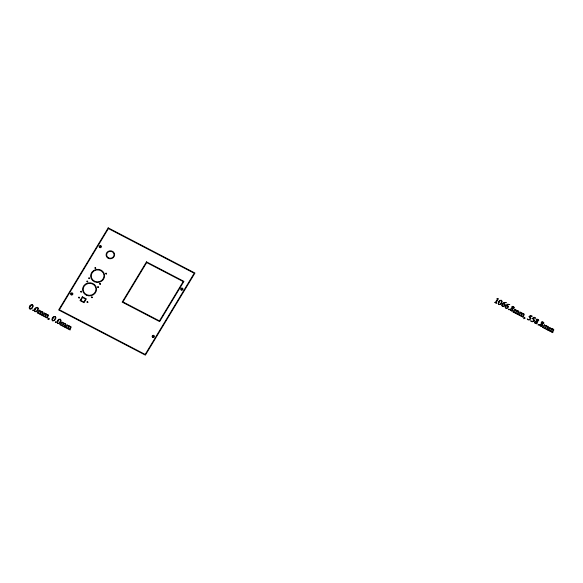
<?xml version="1.0" encoding="UTF-8"?>
<svg xmlns="http://www.w3.org/2000/svg" width="583" height="583" viewBox="0 0 583 583"><rect width="100%" height="100%" fill="white"/><g stroke="black" fill="none" stroke-linecap="round" stroke-linejoin="round"><path stroke-width="0.87" d="M79.477 297.826L78.975 297.009L78.392 297.57L78.975 298.11L79.477 297.826L78.975 297.556M81.584 291.894L81.365 291.15L80.49 291.638L80.789 292.105L81.584 291.894L81.073 291.631M87.756 281.669L87.246 280.86L86.663 281.414L87.253 281.953L87.756 281.669L87.246 281.407M89.629 278.441L89.119 277.632L88.536 278.193L89.126 278.725L89.629 278.441L89.119 278.178M95.801 268.216L95.291 267.408L94.716 267.969L95.299 268.501L95.801 268.216L95.299 267.954M87.924 302.22L87.414 301.411L86.831 301.965L87.129 302.439L87.924 302.22L87.414 301.958M92.384 297.519L91.881 296.711L91.298 297.264L91.881 297.804L92.384 297.519L91.881 297.257M98.563 287.295L98.053 286.486L97.47 287.04L97.762 287.514L98.563 287.295L98.053 287.033M100.436 284.074L99.926 283.258L99.343 283.819L99.926 284.351L100.436 284.074L99.926 283.804M106.609 273.842L106.099 273.033L105.516 273.595L106.106 274.127L106.609 273.842L106.099 273.58M99.729 246.543C100.691 248.526 101.253 244.875 99.729 246.543M41.313 311.337L41.291 311.759L42.705 311.774L43.178 312.561L41.954 315.039C43.28 316.139 39.498 314.157 41.218 314.638L42.552 312.481L42.216 311.963L41.247 311.971L40.125 314.033C41.48 315.235 37.582 313.195 39.404 313.654L40.679 311.57L40.402 311.016L39.418 311.009L38.259 313.122C39.615 314.208 35.862 312.248 37.465 312.728C37.997 311.606 39.316 308.764 39.527 310.775L41.313 311.337M46.647 314.12L46.633 314.536L48.039 314.55L48.513 315.345L47.296 317.815C48.615 318.916 44.833 316.933 46.553 317.414L47.886 315.257L47.558 314.747L46.582 314.754L45.467 316.817C46.815 318.019 42.916 315.971 44.738 316.431L46.021 314.354L45.736 313.8L44.753 313.792L43.594 315.906C44.957 316.984 41.196 315.024 42.799 315.505C43.339 314.383 44.651 311.548 44.862 313.559L46.647 314.12M63.992 323.15L63.97 323.572L65.383 323.587L65.857 324.374L64.64 326.852C65.959 327.952 62.177 325.97 63.897 326.451L65.23 324.294L64.902 323.776L63.926 323.784L62.811 325.846C64.159 327.048 60.26 325.008 62.082 325.467L63.365 323.383L63.081 322.829L62.097 322.822L60.938 324.935C62.301 326.021 58.54 324.061 60.144 324.542C60.676 323.419 61.995 320.577 62.206 322.588L63.992 323.15M69.326 325.933L69.311 326.349L70.725 326.363L71.192 327.158L69.975 329.628C71.294 330.729 67.511 328.746 69.231 329.227L70.565 327.07L70.237 326.56L69.268 326.567L68.145 328.63C69.494 329.832 65.602 327.784 67.417 328.244L68.699 326.167L68.415 325.613L67.439 325.606L66.28 327.719C67.635 328.797 63.875 326.837 65.478 327.318C66.017 326.196 67.329 323.361 67.541 325.372L69.326 325.933M517.106 310.477L517.092 310.899L518.506 310.914L518.972 311.701L517.755 314.179C519.074 315.279 515.292 313.297 517.012 313.778L518.345 311.621L518.017 311.103L517.041 311.111L515.926 313.173C517.274 314.375 513.383 312.335 515.197 312.794L516.48 310.71L516.195 310.156L515.212 310.149L514.053 312.262C515.416 313.348 511.655 311.388 513.259 311.869C513.754 310.754 515.146 307.904 515.321 309.916L517.106 310.477M522.448 313.26L522.426 313.676L523.84 313.69L524.306 314.485L523.089 316.955C524.409 318.056 520.626 316.073 522.353 316.554L523.68 314.397L523.352 313.887L522.383 313.887L521.26 315.957C522.608 317.159 518.717 315.111 520.532 315.571L521.814 313.494L521.537 312.94L520.553 312.933L519.395 315.046C520.75 316.124 516.997 314.164 518.593 314.645C519.132 313.523 520.444 310.688 520.655 312.699L522.448 313.26M546.65 325.868L546.628 326.283L548.042 326.298L548.516 327.092L547.299 329.563C548.618 330.663 544.835 328.681 546.555 329.162L547.889 327.005L547.561 326.495L546.584 326.495L545.462 328.557C546.818 329.767 542.919 327.719 544.741 328.178L546.023 326.101L545.739 325.547L544.755 325.54L543.596 327.653C544.959 328.732 541.199 326.772 542.802 327.252C543.334 326.13 544.653 323.295 544.865 325.307L546.65 325.868M551.984 328.644L551.97 329.06L553.384 329.082L553.85 329.869L552.633 332.339C553.952 333.44 550.17 331.465 551.89 331.938L553.223 329.781L552.895 329.271L551.919 329.278L550.804 331.341C552.152 332.543 548.26 330.495 550.075 330.955L551.358 328.878L551.073 328.324L550.09 328.316L548.931 330.43C550.294 331.516 546.533 329.555 548.137 330.029C548.676 328.914 549.988 326.072 550.199 328.083L551.984 328.644M48.936 318.967L47.93 319.608L49.3 319.018L48.717 318.099L48.44 318.609L48.936 318.967M524.736 318.107L523.723 318.748L525.094 318.158L524.518 317.239L524.234 317.75L524.736 318.107M510.22 309.223L510.154 310.178L512.078 311.154L512.909 310.571L512.69 308.626L514.257 308.057L514.323 307.248L512.501 306.323L511.706 306.84L511.83 308.494L510.22 309.223M534.618 321.925L534.553 322.887L536.477 323.856L537.3 323.281L537.081 321.335L538.648 320.767L538.721 319.958L536.899 319.032L536.105 319.55L536.222 321.204L534.618 321.925M539.763 324.607L539.698 325.569L541.622 326.538L542.445 325.963L542.226 324.01L543.793 323.441L543.866 322.639L542.044 321.714L541.25 322.231L541.367 323.878L539.763 324.607M496.169 302.548L496.118 302.934C497.955 304.224 493.058 301.71 495.288 302.46L497.408 299.217L496.862 298.598L498.494 298.664L496.169 302.548M71.184 293.781C71.928 295.851 72.882 292.265 71.184 293.781M152.731 336.253C153.467 338.322 154.422 334.737 152.731 336.253M181.284 288.957C182.02 291.034 182.975 287.448 181.284 288.957M33.471 310.156L33.165 310.666L32.626 310.382L32.932 309.872L33.471 310.156M56.15 321.969L55.844 322.479L55.305 322.195L55.611 321.685L56.15 321.969M509.265 309.296L508.959 309.806L508.42 309.522L508.726 309.012L509.265 309.296M538.809 324.68L538.503 325.19L537.963 324.906L538.269 324.403L538.809 324.68M512.333 306.913L512.566 308.392L513.776 307.788L513.426 306.658L512.333 306.913M536.732 319.622L536.965 321.102L538.175 320.497L537.817 319.36L536.732 319.622M541.877 322.304L542.11 323.784L543.32 323.179L542.962 322.042L541.877 322.304M512.399 309.821L511.765 310.899L510.613 310.222L510.795 309.413L511.932 308.728L512.399 309.821M536.797 322.53L536.163 323.601L535.012 322.931L535.194 322.115L536.324 321.43L536.797 322.53M541.942 325.212L541.308 326.283L540.157 325.613L540.339 324.797L541.469 324.112L541.942 325.212M505.016 304.581L504.776 305.769L503.748 306.607L502.444 306.541L501.686 305.456L502.043 303.816L504.142 302.38C509.404 303.364 504.171 301.812 503.26 303.583L504.331 303.765L505.016 304.581M508.442 306.366L508.201 307.554L507.181 308.392L505.876 308.327L505.118 307.248L505.476 305.601L507.574 304.166C512.836 305.149 507.604 303.597 506.693 305.368L507.757 305.558L508.442 306.366M29.689 306.06L29.15 307.948L29.893 309.077L31.883 308.735L33.326 306.06L32.59 304.669L30.841 304.814L29.689 306.06M34.834 308.742L34.295 310.63L35.038 311.759L37.028 311.417L38.471 308.742L37.742 307.35L35.986 307.496L34.834 308.742M52.368 317.873L51.829 319.761L52.572 320.89L54.562 320.548L56.012 317.873L55.276 316.482L53.519 316.627L52.368 317.873M57.513 320.555L56.974 322.443L57.717 323.572L59.706 323.23L61.157 320.555L60.421 319.163L58.672 319.309L57.513 320.555M498.625 301.63L498.086 303.51L498.829 304.647L500.819 304.304L502.262 301.622L501.526 300.238L499.777 300.383L498.625 301.63M502.546 304.362L502.167 305.492L502.604 306.366L503.377 306.352L504.324 304.873L503.858 303.911L502.546 304.362M505.978 306.148L505.599 307.277L506.037 308.159L506.809 308.137L507.757 306.658L507.29 305.696L505.978 306.148M530.931 318.442L529.466 319.994L527.841 319.768L527.229 318.908L528.402 319.739L530.034 319.127L529.823 317.465L528.876 316.656L530.588 315.461C533.46 315.767 532.009 317.618 530.326 315.993L529.707 316.401L530.931 318.442M534.363 320.227L532.891 321.787L531.273 321.554L530.661 320.694L531.827 321.532L533.46 320.92L533.256 319.251L532.301 318.449L534.021 317.247C536.892 317.553 535.442 319.404 533.758 317.779L533.139 318.187L534.363 320.227M30.301 306.49L29.726 307.7L30.039 308.924L31.023 308.764L32.101 307.379L32.735 306.097L32.473 304.836L31.161 305.31L30.301 306.49M35.446 309.165L34.871 310.382L35.184 311.599L36.168 311.446L37.246 310.061L37.88 308.779L37.618 307.518L36.306 307.992L35.446 309.165M52.98 318.303L52.404 319.513L52.718 320.737L53.709 320.577L54.78 319.192L55.414 317.91L55.152 316.649L53.84 317.123L52.98 318.303M58.132 320.978L57.549 322.195L57.863 323.412L58.854 323.259L59.925 321.874L60.559 320.592L60.297 319.331L58.985 319.805L58.132 320.978M499.237 302.052L498.654 303.262L498.975 304.486L499.959 304.333L501.037 302.949L501.671 301.659L501.409 300.398L500.097 300.872L499.237 302.052M108.198 227.844L58.613 309.959L145.393 355.156L194.977 273.041L108.198 227.844M108.416 228.587L59.408 309.748L145.174 354.413L194.175 273.252L108.416 228.587M82.327 296.783L80.009 300.617L84.061 302.73L86.379 298.897L82.327 296.783M82.546 297.527L80.804 300.405L83.843 301.987L85.584 299.108L82.546 297.527M146.471 261.847L122.16 302.111L159.64 321.627L183.951 281.37L146.471 261.847M146.69 262.59L122.962 301.892L159.429 320.89L183.157 281.582L146.69 262.59M181.262 290.05A1.166 1.093 -7 0 0 183.011 289.066A1.166 1.093 -7 0 0 181.255 288.155A1.166 1.093 -7 0 0 181.262 290.05M99.831 247.629A1.166 1.093 -7 0 0 101.457 246.478A1.166 1.093 -7 0 0 99.606 245.749A1.166 1.093 -7 0 0 99.831 247.629M71.17 294.867A1.166 1.093 -7 0 0 72.911 293.89A1.166 1.093 -7 0 0 71.155 292.972A1.166 1.093 -7 0 0 71.17 294.867M152.71 337.338A1.166 1.093 -7 0 0 154.451 336.362A1.166 1.093 -7 0 0 152.702 335.444A1.166 1.093 -7 0 0 152.71 337.338M108.219 258.305A4.285 4.008 -7 0 0 114.625 254.705A4.285 4.008 -7 0 0 108.19 251.36A4.285 4.008 -7 0 0 108.219 258.305M94.417 281.771A7.003 6.559 -7 0 0 104.605 275.446A7.003 6.559 -7 0 0 93.812 270.425A7.003 6.559 -7 0 0 94.417 281.771M86.371 295.217A7.003 6.559 -7 0 0 96.559 288.898A7.003 6.559 -7 0 0 85.767 283.87A7.003 6.559 -7 0 0 86.371 295.217M108.511 257.824A3.695 3.454 -7 0 0 114.035 254.72A3.695 3.454 -7 0 0 108.489 251.827A3.695 3.454 -7 0 0 108.511 257.824M94.686 281.276A6.42 6.005 -7 0 0 104.014 275.482A6.42 6.005 -7 0 0 94.133 270.884A6.42 6.005 -7 0 0 94.686 281.276M86.641 294.721A6.42 6.005 -7 0 0 95.969 288.935A6.42 6.005 -7 0 0 86.087 284.329A6.42 6.005 -7 0 0 86.641 294.721"/></g></svg>
